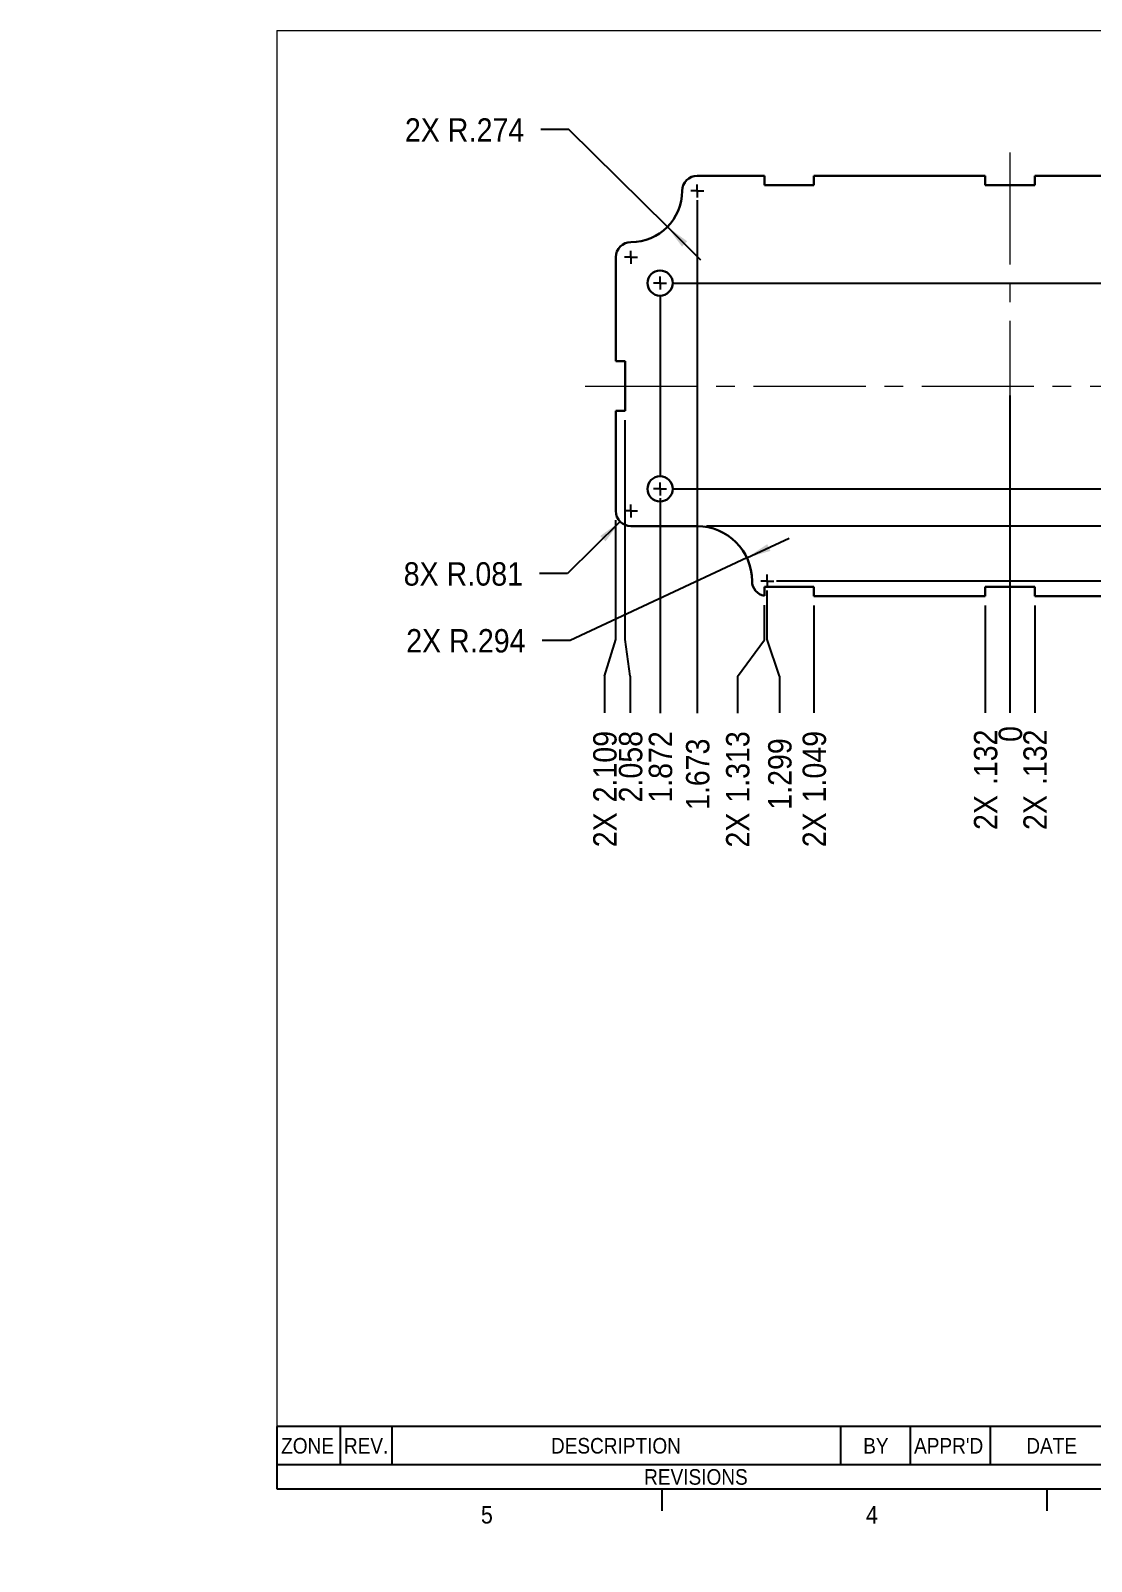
# Model space of a CAD drawing. Header units: inches. Extents: x -1 to 10.8, y 0 to 8.2.
# Drawn here: x -0.99 to 4.69, y 0 to 8.19 of the extents above; entities that cross this region are included whole.
import ezdxf

# ---------------------------------------------------------------- set-up
doc = ezdxf.new("R2010")
doc.units = ezdxf.units.IN
doc.header["$MEASUREMENT"] = 0
doc.linetypes.add('SLD-Center', pattern=[0.75, 0.6, -0.05, 0.05, -0.05])
doc.linetypes.add('SLD-Solid', pattern=[0])
doc.layers.add('FORMAT', color=7, linetype='SLD-Solid')
doc.layers.add('SLD-0', color=7, linetype='SLD-Solid')
doc.styles.add('SLDTEXTSTYLE1', font='GOTHIC.TTF', dxfattribs={"width": 0.913})
doc.dimstyles.new('SLDDIMSTYLE1', dxfattribs={"dimtxt": 0.125, "dimasz": 0.13, "dimexe": 0, "dimexo": 0.0625, "dimgap": 0.03125, "dimtad": 0, "dimtih": 1, "dimtoh": 1, "dimdec": 0, "dimrnd": 1e-09, "dimzin": 12, "dimdsep": 46, "dimtxsty": 'SLDTEXTSTYLE1', "dimblk1": 'NONE', "dimblk2": 'NONE', "dimsah": 1, "dimcen": 0.09, "dimadec": 0, "dimazin": 3, "dimtfac": 1, "dimtdec": 0, "dimtofl": 0, "dimtmove": 0, "dimatfit": 3, "dimldrblk": 'NONE', "dimfxl": 1, "dimfrac": 2, "dimtolj": 1, "dimtzin": 12, "dimarcsym": 0})
doc.dimstyles.new('SLDDIMSTYLE2', dxfattribs={"dimtxt": 0.125, "dimasz": 0.13, "dimexe": 0, "dimexo": 0.0625, "dimgap": 0.03125, "dimtad": 0, "dimtih": 1, "dimtoh": 1, "dimdec": 3, "dimrnd": 1e-09, "dimzin": 12, "dimdsep": 46, "dimtxsty": 'SLDTEXTSTYLE1', "dimblk1": 'NONE', "dimblk2": 'NONE', "dimsah": 1, "dimcen": 0.09, "dimadec": 0, "dimazin": 3, "dimtfac": 1, "dimtdec": 3, "dimtofl": 0, "dimtmove": 0, "dimatfit": 3, "dimldrblk": 'NONE', "dimfxl": 1, "dimfrac": 2, "dimtolj": 1, "dimtzin": 12, "dimarcsym": 0})
doc.dimstyles.new('SLDDIMSTYLE3', dxfattribs={"dimtxt": 0.125, "dimasz": 0.13, "dimexe": 0, "dimexo": 0.0625, "dimgap": 0.03125, "dimtad": 0, "dimtih": 1, "dimtoh": 1, "dimdec": 3, "dimrnd": 1e-09, "dimzin": 4, "dimdsep": 46, "dimtxsty": 'SLDTEXTSTYLE1', "dimblk1": 'NONE', "dimblk2": 'NONE', "dimsah": 1, "dimcen": 0.09, "dimadec": 0, "dimazin": 1, "dimtfac": 1, "dimtdec": 3, "dimtofl": 0, "dimtmove": 0, "dimatfit": 3, "dimldrblk": 'NONE', "dimfxl": 1, "dimfrac": 2, "dimtolj": 1, "dimtzin": 12, "dimarcsym": 0})
doc.dimstyles.new('SLDDIMSTYLE4', dxfattribs={"dimtxt": 0.125, "dimasz": 0.13, "dimexe": 0, "dimexo": 0.0625, "dimgap": 0.03125, "dimtad": 0, "dimtih": 1, "dimtoh": 1, "dimdec": 3, "dimrnd": 1e-09, "dimzin": 12, "dimdsep": 46, "dimtxsty": 'SLDTEXTSTYLE1', "dimsah": 1, "dimcen": 0, "dimadec": 0, "dimazin": 3, "dimtfac": 1, "dimtdec": 3, "dimtofl": 0, "dimtmove": 1, "dimatfit": 3, "dimfxl": 1, "dimfrac": 2, "dimtolj": 1, "dimtzin": 12, "dimarcsym": 0})
doc.dimstyles.new('SLDDIMSTYLE5', dxfattribs={"dimtxt": 0.125, "dimasz": 0.13, "dimexe": 0, "dimexo": 0.0625, "dimgap": 0.03125, "dimtad": 0, "dimtih": 1, "dimtoh": 1, "dimdec": 3, "dimrnd": 1e-09, "dimzin": 12, "dimdsep": 46, "dimtxsty": 'SLDTEXTSTYLE1', "dimsah": 1, "dimcen": 0, "dimadec": 0, "dimazin": 3, "dimtfac": 1, "dimtdec": 3, "dimtofl": 0, "dimtmove": 0, "dimatfit": 3, "dimfxl": 1, "dimfrac": 2, "dimtolj": 1, "dimtzin": 12, "dimarcsym": 0})

# ---------------------------------------------------------------- blocks, each defined once
blk = doc.blocks.new('SW_TABLEANNOTATION_0')
at = {"layer": 'SLD-0', "color": 0}
for p, q in [((0, 0), (0, -0.3333)), ((4.4751, 0), (0, 0)), ((0.3379, 0), (0.3379, -0.2036)), ((0.6155, 0), (0.6155, -0.2036)), ((3.0153, 0), (3.0153, -0.2036)), ((3.3881, 0), (3.3881, -0.2036)), ((3.8157, 0), (3.8157, -0.2036)), ((4.4751, -0.3333), (4.4751, 0)), ((0, -0.2036), (4.4751, -0.2036)), ((0, -0.3333), (4.4751, -0.3333))]:
    blk.add_line(p, q, dxfattribs=at)
at = {"layer": 'SLD-0', "color": 0, "attachment_point": 1, "style": 'SLDTEXTSTYLE1'}
for s, insert, char_height in [('ZONE', (0.0231, -0.0613), 0.08333), ('REV.', (0.3588, -0.0613), 0.08333), ('DESCRIPTION', (1.4665, -0.0613), 0.083333), ('BY', (3.137, -0.0613), 0.08333), ("APPR'D", (3.409, -0.0613), 0.08333), ('DATE', (4.0094, -0.0613), 0.08333), ('REVISIONS', (1.965, -0.228), 0.08333)]:
    blk.add_mtext(s, dxfattribs=dict(at, insert=insert, char_height=char_height))
blk = doc.blocks.new('*D12')
at = {"layer": 'SLD-0'}
blk.add_line((6.5091, 6.2911), (6.8646, 6.2911), dxfattribs=at)
at = {"layer": 'SLD-0', "insert": (6.9271, 6.3516), "char_height": 0.125, "attachment_point": 1, "style": 'SLDTEXTSTYLE1'}
blk.add_mtext('0', dxfattribs=at)
blk = doc.blocks.new('_NONE')
blk = doc.blocks.new('*D13')
at = {"layer": 'SLD-0'}
for p, q in [((6.4747, 6.8417), (6.174, 6.8417)), ((6.6715, 6.8256), (6.4747, 6.8417)), ((6.6715, 6.8256), (6.8684, 6.8256))]:
    blk.add_line(p, q, dxfattribs=at)
at = {"layer": 'SLD-0', "insert": (6.9309, 6.8861), "char_height": 0.125, "attachment_point": 1, "style": 'SLDTEXTSTYLE1'}
blk.add_mtext('.551', dxfattribs=at)
blk = doc.blocks.new('*D14')
at = {"layer": 'SLD-0'}
for p, q in [((6.4747, 5.7406), (6.174, 5.7406)), ((6.6715, 5.7821), (6.4747, 5.7406)), ((6.6715, 5.7821), (6.8684, 5.7821))]:
    blk.add_line(p, q, dxfattribs=at)
at = {"layer": 'SLD-0', "insert": (6.9309, 5.8426), "char_height": 0.125, "attachment_point": 1, "style": 'SLDTEXTSTYLE1'}
blk.add_mtext('.551', dxfattribs=at)
blk = doc.blocks.new('*D15')
at = {"layer": 'SLD-0'}
for p, q in [((6.6677, 7.6685), (6.4709, 7.4158)), ((6.6677, 7.6685), (6.8646, 7.6685)), ((6.4709, 7.4158), (5.3509, 7.4158))]:
    blk.add_line(p, q, dxfattribs=at)
at = {"layer": 'SLD-0', "char_height": 0.125, "attachment_point": 1, "style": 'SLDTEXTSTYLE1'}
for s, insert in [('3X ', (6.9271, 7.729)), ('1.125', (7.1672, 7.729))]:
    blk.add_mtext(s, dxfattribs=dict(at, insert=insert))
blk = doc.blocks.new('*D16')
at = {"layer": 'SLD-0'}
for p, q in [((6.6677, 7.506), (6.4709, 7.3648)), ((6.6677, 7.506), (6.8646, 7.506)), ((6.4709, 7.3648), (5.6156, 7.3648))]:
    blk.add_line(p, q, dxfattribs=at)
at = {"layer": 'SLD-0', "char_height": 0.125, "attachment_point": 1, "style": 'SLDTEXTSTYLE1'}
for s, insert in [('3X ', (6.9271, 7.5665)), ('1.074', (7.1672, 7.5665))]:
    blk.add_mtext(s, dxfattribs=dict(at, insert=insert))
blk = doc.blocks.new('*D17')
at = {"layer": 'SLD-0'}
for p, q in [((6.4709, 7.0408), (6.3298, 7.0408)), ((6.6677, 6.9851), (6.4709, 7.0408)), ((6.6677, 6.9851), (6.8646, 6.9851))]:
    blk.add_line(p, q, dxfattribs=at)
at = {"layer": 'SLD-0', "insert": (6.9271, 7.0455), "char_height": 0.125, "attachment_point": 1, "style": 'SLDTEXTSTYLE1'}
blk.add_mtext('.750', dxfattribs=at)
blk = doc.blocks.new('*D18')
at = {"layer": 'SLD-0'}
for p, q in [((6.6677, 6.5197), (6.4709, 6.4235)), ((6.6677, 6.5197), (6.8646, 6.5197)), ((6.4709, 6.4235), (6.4111, 6.4235))]:
    blk.add_line(p, q, dxfattribs=at)
at = {"layer": 'SLD-0', "char_height": 0.125, "attachment_point": 1, "style": 'SLDTEXTSTYLE1'}
for s, insert in [('2X ', (6.9271, 6.5801)), ('.132', (7.1672, 6.5801))]:
    blk.add_mtext(s, dxfattribs=dict(at, insert=insert))
blk = doc.blocks.new('*D19')
at = {"layer": 'SLD-0'}
for p, q in [((6.4709, 6.1588), (6.4111, 6.1588)), ((6.6677, 6.0171), (6.4709, 6.1588)), ((6.6677, 6.0171), (6.8646, 6.0171))]:
    blk.add_line(p, q, dxfattribs=at)
at = {"layer": 'SLD-0', "char_height": 0.125, "attachment_point": 1, "style": 'SLDTEXTSTYLE1'}
for s, insert in [('2X ', (6.9271, 6.0775)), ('.132', (7.1672, 6.0775))]:
    blk.add_mtext(s, dxfattribs=dict(at, insert=insert))
blk = doc.blocks.new('*D20')
at = {"layer": 'SLD-0'}
for p, q in [((6.4709, 5.1665), (5.9748, 5.1665)), ((6.6677, 4.9227), (6.4709, 5.1665)), ((6.6677, 4.9227), (6.8646, 4.9227))]:
    blk.add_line(p, q, dxfattribs=at)
at = {"layer": 'SLD-0', "char_height": 0.125, "attachment_point": 1, "style": 'SLDTEXTSTYLE1'}
for s, insert in [('3X ', (6.9271, 4.9832)), ('1.125', (7.1672, 4.9832))]:
    blk.add_mtext(s, dxfattribs=dict(at, insert=insert))
blk = doc.blocks.new('*D21')
at = {"layer": 'SLD-0'}
for p, q in [((6.6677, 5.6226), (6.4709, 5.5415)), ((6.6677, 5.6226), (6.8646, 5.6226)), ((6.4709, 5.5415), (2.6287, 5.5415))]:
    blk.add_line(p, q, dxfattribs=at)
at = {"layer": 'SLD-0', "insert": (6.9271, 5.6831), "char_height": 0.125, "attachment_point": 1, "style": 'SLDTEXTSTYLE1'}
blk.add_mtext('.750', dxfattribs=at)
blk = doc.blocks.new('*D22')
at = {"layer": 'SLD-0'}
for p, q in [((6.4709, 5.2175), (5.6156, 5.2175)), ((6.6677, 5.0984), (6.4709, 5.2175)), ((6.6677, 5.0984), (6.8646, 5.0984))]:
    blk.add_line(p, q, dxfattribs=at)
at = {"layer": 'SLD-0', "char_height": 0.125, "attachment_point": 1, "style": 'SLDTEXTSTYLE1'}
for s, insert in [('3X ', (6.9271, 5.1588)), ('1.074', (7.1672, 5.1588))]:
    blk.add_mtext(s, dxfattribs=dict(at, insert=insert))
blk = doc.blocks.new('*D23')
at = {"layer": 'SLD-0'}
for p, q in [((6.4754, 7.3345), (5.6008, 7.3345)), ((6.6723, 7.3182), (6.4754, 7.3345)), ((6.6723, 7.3182), (6.8691, 7.3182))]:
    blk.add_line(p, q, dxfattribs=at)
at = {"layer": 'SLD-0', "insert": (6.9316, 7.3787), "char_height": 0.125, "attachment_point": 1, "style": 'SLDTEXTSTYLE1'}
blk.add_mtext('1.043', dxfattribs=at)
blk = doc.blocks.new('*D24')
at = {"layer": 'SLD-0'}
for p, q in [((6.5121, 5.2478), (3.0037, 5.2478)), ((6.709, 5.2955), (6.5121, 5.2478)), ((6.709, 5.2955), (6.86, 5.2955))]:
    blk.add_line(p, q, dxfattribs=at)
at = {"layer": 'SLD-0', "insert": (6.9225, 5.3559), "char_height": 0.125, "attachment_point": 1, "style": 'SLDTEXTSTYLE1'}
blk.add_mtext('1.043', dxfattribs=at)
blk = doc.blocks.new('*D25')
at = {"layer": 'SLD-0'}
blk.add_line((4.2522, 6.2411), (4.2522, 4.542), dxfattribs=at)
at = {"layer": 'SLD-0', "insert": (4.1918, 4.3873), "char_height": 0.125, "attachment_point": 1, "rotation": 90, "style": 'SLDTEXTSTYLE1'}
blk.add_mtext('0', dxfattribs=at)
blk = doc.blocks.new('*D26')
at = {"layer": 'SLD-0'}
for p, q in [((6.124, 4.9387), (6.124, 5.6906)), ((6.1632, 4.7418), (6.124, 4.9387)), ((6.1632, 4.7418), (6.1632, 4.545))]:
    blk.add_line(p, q, dxfattribs=at)
at = {"layer": 'SLD-0', "insert": (6.1028, 4.0669), "char_height": 0.125, "attachment_point": 1, "rotation": 90, "style": 'SLDTEXTSTYLE1'}
blk.add_mtext('1.872', dxfattribs=at)
blk = doc.blocks.new('*D27')
at = {"layer": 'SLD-0'}
blk.add_line((2.3804, 5.6906), (2.3804, 4.5405), dxfattribs=at)
at = {"layer": 'SLD-0', "insert": (2.32, 4.0624), "char_height": 0.125, "attachment_point": 1, "rotation": 90, "style": 'SLDTEXTSTYLE1'}
blk.add_mtext('1.872', dxfattribs=at)
blk = doc.blocks.new('*D28')
at = {"layer": 'SLD-0'}
for p, q in [((6.3611, 4.9357), (6.3611, 5.5528)), ((6.5082, 4.7389), (6.3611, 4.9357)), ((6.5082, 4.7389), (6.5082, 4.542))]:
    blk.add_line(p, q, dxfattribs=at)
at = {"layer": 'SLD-0', "char_height": 0.125, "attachment_point": 1, "rotation": 90, "style": 'SLDTEXTSTYLE1'}
for s, insert in [('2.109', (6.4477, 4.064)), ('2X ', (6.4477, 3.8239))]:
    blk.add_mtext(s, dxfattribs=dict(at, insert=insert))
blk = doc.blocks.new('*D29')
at = {"layer": 'SLD-0'}
for p, q in [((5.5656, 4.9357), (5.5656, 5.1165)), ((5.6693, 4.7389), (5.5656, 4.9357)), ((5.6693, 4.7389), (5.6693, 4.542))]:
    blk.add_line(p, q, dxfattribs=at)
at = {"layer": 'SLD-0', "char_height": 0.125, "attachment_point": 1, "rotation": 90, "style": 'SLDTEXTSTYLE1'}
for s, insert in [('1.313', (5.6088, 4.064)), ('2X ', (5.6088, 3.8239))]:
    blk.add_mtext(s, dxfattribs=dict(at, insert=insert))
blk = doc.blocks.new('*D30')
at = {"layer": 'SLD-0'}
blk.add_line((5.3009, 5.1165), (5.3009, 4.542), dxfattribs=at)
at = {"layer": 'SLD-0', "char_height": 0.125, "attachment_point": 1, "rotation": 90, "style": 'SLDTEXTSTYLE1'}
for s, insert in [('1.049', (5.2404, 4.064)), ('2X ', (5.2404, 3.8239))]:
    blk.add_mtext(s, dxfattribs=dict(at, insert=insert))
blk = doc.blocks.new('*D31')
at = {"layer": 'SLD-0'}
blk.add_line((4.3846, 5.1165), (4.3846, 4.542), dxfattribs=at)
at = {"layer": 'SLD-0', "char_height": 0.125, "attachment_point": 1, "rotation": 90, "style": 'SLDTEXTSTYLE1'}
for s, insert in [('.132', (4.3241, 4.1563)), ('2X ', (4.3241, 3.9163))]:
    blk.add_mtext(s, dxfattribs=dict(at, insert=insert))
blk = doc.blocks.new('*D32')
at = {"layer": 'SLD-0'}
blk.add_line((4.1199, 5.1165), (4.1199, 4.542), dxfattribs=at)
at = {"layer": 'SLD-0', "char_height": 0.125, "attachment_point": 1, "rotation": 90, "style": 'SLDTEXTSTYLE1'}
for s, insert in [('.132', (4.0594, 4.1563)), ('2X ', (4.0594, 3.9163))]:
    blk.add_mtext(s, dxfattribs=dict(at, insert=insert))
blk = doc.blocks.new('*D33')
at = {"layer": 'SLD-0'}
blk.add_line((3.2036, 5.1165), (3.2036, 4.542), dxfattribs=at)
at = {"layer": 'SLD-0', "char_height": 0.125, "attachment_point": 1, "rotation": 90, "style": 'SLDTEXTSTYLE1'}
for s, insert in [('1.049', (3.1431, 4.064)), ('2X ', (3.1431, 3.8239))]:
    blk.add_mtext(s, dxfattribs=dict(at, insert=insert))
blk = doc.blocks.new('*D34')
at = {"layer": 'SLD-0'}
for p, q in [((2.9389, 4.9342), (2.9389, 5.1179)), ((2.7937, 4.7373), (2.9389, 4.9342)), ((2.7937, 4.7373), (2.7937, 4.5405))]:
    blk.add_line(p, q, dxfattribs=at)
at = {"layer": 'SLD-0', "char_height": 0.125, "attachment_point": 1, "rotation": 90, "style": 'SLDTEXTSTYLE1'}
for s, insert in [('1.313', (2.7333, 4.0624)), ('2X ', (2.7333, 3.8224))]:
    blk.add_mtext(s, dxfattribs=dict(at, insert=insert))
blk = doc.blocks.new('*D35')
at = {"layer": 'SLD-0'}
for p, q in [((2.1434, 4.9357), (2.1434, 5.5728)), ((2.083, 4.7389), (2.1434, 4.9357)), ((2.083, 4.7389), (2.083, 4.542))]:
    blk.add_line(p, q, dxfattribs=at)
at = {"layer": 'SLD-0', "char_height": 0.125, "attachment_point": 1, "rotation": 90, "style": 'SLDTEXTSTYLE1'}
for s, insert in [('2.109', (2.0226, 4.064)), ('2X ', (2.0226, 3.8239))]:
    blk.add_mtext(s, dxfattribs=dict(at, insert=insert))
blk = doc.blocks.new('*D36')
at = {"layer": 'SLD-0'}
for p, q in [((6.3101, 4.9357), (6.3101, 6.1088)), ((6.3334, 4.7389), (6.3101, 4.9357)), ((6.3334, 4.7389), (6.3334, 4.542))]:
    blk.add_line(p, q, dxfattribs=at)
at = {"layer": 'SLD-0', "insert": (6.2729, 4.064), "char_height": 0.125, "attachment_point": 1, "rotation": 90, "style": 'SLDTEXTSTYLE1'}
blk.add_mtext('2.058', dxfattribs=at)
blk = doc.blocks.new('*D37')
at = {"layer": 'SLD-0'}
for p, q in [((2.1944, 4.9357), (2.1944, 6.1088)), ((2.2207, 4.7389), (2.1944, 4.9357)), ((2.2207, 4.7389), (2.2207, 4.542))]:
    blk.add_line(p, q, dxfattribs=at)
at = {"layer": 'SLD-0', "insert": (2.1603, 4.064), "char_height": 0.125, "attachment_point": 1, "rotation": 90, "style": 'SLDTEXTSTYLE1'}
blk.add_mtext('2.058', dxfattribs=at)
blk = doc.blocks.new('*D38')
at = {"layer": 'SLD-0'}
blk.add_line((5.9248, 5.1978), (5.9248, 4.545), dxfattribs=at)
at = {"layer": 'SLD-0', "insert": (5.8643, 4.0278, -0.0273), "char_height": 0.125, "attachment_point": 1, "rotation": 90, "style": 'SLDTEXTSTYLE1'}
blk.add_mtext('1.673', dxfattribs=at)
blk = doc.blocks.new('*D39')
at = {"layer": 'SLD-0'}
blk.add_line((2.5797, 7.2845), (2.5797, 4.5405), dxfattribs=at)
at = {"layer": 'SLD-0', "insert": (2.5192, 4.0233, -0.0273), "char_height": 0.125, "attachment_point": 1, "rotation": 90, "style": 'SLDTEXTSTYLE1'}
blk.add_mtext('1.673', dxfattribs=at)
blk = doc.blocks.new('*D40')
at = {"layer": 'SLD-0'}
for p, q in [((2.9537, 4.9357), (2.9537, 5.1978)), ((3.0191, 4.7389), (2.9537, 4.9357)), ((3.0191, 4.7389), (3.0191, 4.542))]:
    blk.add_line(p, q, dxfattribs=at)
at = {"layer": 'SLD-0', "insert": (2.9586, 4.0248, -0.0273), "char_height": 0.125, "attachment_point": 1, "rotation": 90, "style": 'SLDTEXTSTYLE1'}
blk.add_mtext('1.299', dxfattribs=at)
blk = doc.blocks.new('*D41')
at = {"layer": 'SLD-0'}
for p, q in [((5.5508, 5.4025), (5.5508, 7.2845)), ((5.455, 5.2056), (5.5508, 5.4025)), ((5.455, 5.2056), (5.455, 4.542))]:
    blk.add_line(p, q, dxfattribs=at)
at = {"layer": 'SLD-0', "insert": (5.3945, 4.0248, -0.0273), "char_height": 0.125, "attachment_point": 1, "rotation": 90, "style": 'SLDTEXTSTYLE1'}
blk.add_mtext('1.299', dxfattribs=at)
blk = doc.blocks.new('*D42')
at = {"layer": 'SLD-0'}
for p, q in [((2.8447, 5.3722), (3.0712, 5.478)), ((2.8447, 5.3722), (1.8992, 4.9304)), ((1.8992, 4.9304), (1.7492, 4.9304))]:
    blk.add_line(p, q, dxfattribs=at)
blk.add_solid([(2.8447, 5.3722), (2.971, 5.4091), (2.9541, 5.4453)], dxfattribs=at)
at = {"layer": 'SLD-0', "char_height": 0.125, "attachment_point": 1, "style": 'SLDTEXTSTYLE1'}
for s, insert in [('2X R', (1.0223, 4.9908)), ('.294', (1.3635, 4.9908))]:
    blk.add_mtext(s, dxfattribs=dict(at, insert=insert))
blk = doc.blocks.new('*D43')
at = {"layer": 'SLD-0'}
for p, q in [((1.8924, 7.6627), (1.7424, 7.6627)), ((2.4194, 7.1421), (1.8924, 7.6627)), ((2.4194, 7.1421), (2.5972, 6.9664))]:
    blk.add_line(p, q, dxfattribs=at)
blk.add_solid([(2.4194, 7.1421), (2.4978, 7.0365), (2.5259, 7.065)], dxfattribs=at)
at = {"layer": 'SLD-0', "char_height": 0.125, "attachment_point": 1, "style": 'SLDTEXTSTYLE1'}
for s, insert in [('2X R', (1.0155, 7.7231)), ('.274', (1.3567, 7.7231))]:
    blk.add_mtext(s, dxfattribs=dict(at, insert=insert))
blk = doc.blocks.new('*D44')
at = {"layer": 'SLD-0'}
for p, q in [((2.1668, 5.5657), (1.8858, 5.288)), ((1.8858, 5.288), (1.7358, 5.288))]:
    blk.add_line(p, q, dxfattribs=at)
blk.add_solid([(2.1668, 5.5657), (2.0603, 5.4885), (2.0884, 5.4601)], dxfattribs=at)
at = {"layer": 'SLD-0', "char_height": 0.125, "attachment_point": 1, "style": 'SLDTEXTSTYLE1'}
for s, insert in [('8X R', (1.0089, 5.3484)), ('.081', (1.3501, 5.3484))]:
    blk.add_mtext(s, dxfattribs=dict(at, insert=insert))
blk = doc.blocks.new('SW_CENTERMARKSYMBOL_0')
at = {"layer": 'SLD-0', "color": 0}
for p, q in [((0, 0), (-0.035, 0)), ((0, 0), (0, 0.035)), ((0, 0), (0.035, 0)), ((0, 0), (0, -0.035)), ((0.07, 0), (3.6736, 0)), ((3.7436, 0), (3.7436, 0.035)), ((0, -0.07), (0, -1.0311)), ((3.7436, 0), (3.7086, 0)), ((3.7436, 0), (3.7786, 0)), ((3.7436, 0), (3.7436, -0.035)), ((3.7436, -0.07), (3.7436, -1.0311)), ((0, -1.1011), (-0.035, -1.1011)), ((0, -1.1011), (0, -1.0661)), ((0, -1.1011), (0.035, -1.1011)), ((0, -1.1011), (0, -1.1361)), ((0.07, -1.1011), (3.6736, -1.1011)), ((3.7436, -1.1011), (3.7086, -1.1011)), ((3.7436, -1.1011), (3.7436, -1.0661)), ((3.7436, -1.1011), (3.7786, -1.1011)), ((3.7436, -1.1011), (3.7436, -1.1361))]:
    blk.add_line(p, q, dxfattribs=at)
blk = doc.blocks.new('SW_CENTERMARKSYMBOL_1')
at = {"layer": 'SLD-0', "color": 0}
for q in [(-0.035, 0), (0, 0.035), (0, -0.035), (0.035, 0)]:
    blk.add_line((0, 0), q, dxfattribs=at)
blk = doc.blocks.new('SW_CENTERMARKSYMBOL_3')
at = {"layer": 'SLD-0', "color": 0}
for q in [(-0.035, 0), (0, 0.035), (0, -0.035), (0.035, 0)]:
    blk.add_line((0, 0), q, dxfattribs=at)
blk = doc.blocks.new('SW_CENTERMARKSYMBOL_5')
at = {"layer": 'SLD-0', "color": 0}
for q in [(-0.035, 0), (0, 0.035), (0, -0.035), (0.035, 0)]:
    blk.add_line((0, 0), q, dxfattribs=at)
blk = doc.blocks.new('SW_CENTERMARKSYMBOL_6')
at = {"layer": 'SLD-0', "color": 0}
for q in [(-0.035, 0), (0, 0.035), (0, -0.035), (0.035, 0)]:
    blk.add_line((0, 0), q, dxfattribs=at)

msp = doc.modelspace()

# ---------------------------------------------------------------- linework, layer by layer
at = {"color": 7, "linetype": 'SLD-Solid', "lineweight": 30}
for p, q in [((2.9389, 7.4158), (2.5797, 7.4158)), ((2.9389, 7.3648), (2.9389, 7.4158)), ((3.2036, 7.4158), (3.2036, 7.3648)), ((4.1199, 7.4158), (3.2036, 7.4158)), ((4.1199, 7.3648), (4.1199, 7.4158)), ((4.3846, 7.4158), (4.3846, 7.3648)), ((5.3009, 7.4158), (4.3846, 7.4158)), ((3.2036, 7.3648), (2.9389, 7.3648)), ((4.3846, 7.3648), (4.1199, 7.3648)), ((2.1434, 6.9795), (2.1434, 6.4235)), ((2.1434, 6.4235), (2.1944, 6.4235)), ((2.1944, 6.4235), (2.1944, 6.1588)), ((2.1434, 6.1588), (2.1434, 5.6228)), ((2.1944, 6.1588), (2.1434, 6.1588)), ((2.2247, 5.5415), (2.5787, 5.5415)), ((2.9389, 5.2175), (3.2036, 5.2175)), ((2.9389, 5.1679), (2.9389, 5.2175)), ((3.2036, 5.2175), (3.2036, 5.1665)), ((3.2036, 5.1665), (4.1199, 5.1665)), ((4.1199, 5.2175), (4.3846, 5.2175)), ((4.1199, 5.1665), (4.1199, 5.2175)), ((4.3846, 5.2175), (4.3846, 5.1665)), ((4.3846, 5.1665), (5.3009, 5.1665))]:
    msp.add_line(p, q, dxfattribs=at)
for centre in [(2.3804, 6.8417), (2.3804, 5.7406)]:
    msp.add_circle(centre, 0.0675, dxfattribs=at)
for centre, radius, start, end in [((2.5797, 7.3345), 0.0813, 90, 180), ((2.2247, 7.3345), 0.2737, 270, 0), ((2.2247, 6.9795), 0.0813, 90, 180), ((2.2247, 5.6228), 0.0813, 180, 270), ((2.5787, 5.2478), 0.2937, 0, 90), ((2.9537, 5.2478), 0.0813, 180, 259.51418)]:
    msp.add_arc(centre, radius, start, end, dxfattribs=at)
at = {"layer": 'SLD-0', "color": 7, "lineweight": 15}
for p, q in [((0.3299, 8.1921), (10.6299, 8.1921)), ((0.3299, 8.1921), (0.3299, 0.3921)), ((10.6299, 0.3921), (0.3299, 0.3921))]:
    msp.add_line(p, q, dxfattribs=at)
at = {"layer": 'SLD-0', "linetype": 'SLD-Center', "lineweight": 0}
for p, q in [((4.2522, 7.5404), (4.2522, 5.0172)), ((1.9804, 6.2911), (6.5075, 6.2911))]:
    msp.add_line(p, q, dxfattribs=at)
at = {"layer": 'SLD-0', "color": 7}
for p, q in [((2.3899, 0.3921), (2.3899, 0.2752)), ((4.4499, 0.3921), (4.4499, 0.2752))]:
    msp.add_line(p, q, dxfattribs=at)

# ---------------------------------------------------------------- block references
at = {"layer": 'SLD-0'}
for name, p in [('SW_CENTERMARKSYMBOL_3', (2.5797, 7.3345)), ('SW_CENTERMARKSYMBOL_6', (2.2247, 6.9795)), ('SW_CENTERMARKSYMBOL_0', (2.3804, 6.8417)), ('SW_CENTERMARKSYMBOL_5', (2.2247, 5.6228)), ('SW_CENTERMARKSYMBOL_1', (2.9537, 5.2478)), ('SW_TABLEANNOTATION_0', (0.3302, 0.7253))]:
    msp.add_blockref(name, p, dxfattribs=at)

# ---------------------------------------------------------------- texts
at = {"layer": 'FORMAT', "char_height": 0.0938, "attachment_point": 1, "style": 'SLDTEXTSTYLE1'}
for s, insert in [('5', (1.422, 0.3003)), ('4', (3.482, 0.3003))]:
    msp.add_mtext(s, dxfattribs=dict(at, insert=insert))

# ---------------------------------------------------------------- dimensions: what is measured, and where the dimension line sits
at = {"layer": 'SLD-0'}
for feature_location, offset, dtype, text, picture, middle in [((5.3009, 7.4158, -0.0273), (1.5637, 0.2528), 0, '3X <>', '*D15', (-0.987, 0.0039)), ((5.5656, 7.3648, -0.0273), (1.299, 0.1412), 0, '3X <>', '*D16', (-0.8245, 0.0039)), ((6.3611, 6.4235, -0.0273), (0.5035, 0.0962), 0, '2X <>', '*D18', (0.1156, 0.0039)), ((6.3611, 6.1588, -0.0273), (0.5035, -0.1417), 0, '2X <>', '*D19', (0.6182, 0.0039)), ((6.3611, 5.6028, -0.0273), (0.1471, -1.0608), 1, '2X <>', '*D28', (1.3588, 0.0039)), ((5.5656, 5.1665, -0.0273), (0.1037, -0.6245), 1, '2X <>', '*D29', (1.3588, 0.0039)), ((5.3009, 5.1665, -0.0273), (0, -0.6245), 1, '2X <>', '*D30', (1.3588, 0.0039)), ((3.2036, 5.1665, -0.0273), (0, -0.6245), 1, '2X <>', '*D33', (1.3588, 0.0039)), ((2.1434, 5.6228, -0.0273), (-0.0603, -1.0808), 1, '2X <>', '*D35', (1.3588, 0.0039)), ((2.9389, 5.1679, -0.0273), (-0.1451, -0.6274), 1, '2X <>', '*D34', (1.3603, 0.0039)), ((4.3846, 5.1665, -0.0273), (0, -0.6245), 1, '2X <>', '*D31', (1.405, 0.0039)), ((4.1199, 5.1665, -0.0273), (0, -0.6245), 1, '2X <>', '*D32', (1.405, 0.0039)), ((5.5656, 5.2175, -0.0273), (1.299, -0.1191), 0, '3X <>', '*D22', (1.5831, 0.0039)), ((5.9248, 5.1665, -0.0273), (0.9398, -0.2438), 0, '3X <>', '*D20', (1.7587, 0.0039))]:
    dim = msp.add_ordinate_dim(feature_location=feature_location, offset=offset, dtype=dtype, origin=(4.2522, 6.2911, -0.0273), text=text, dimstyle='SLDDIMSTYLE2', dxfattribs=at)
    dim.commit()
    dim.dimension.update_dxf_attribs({"geometry": picture, "text_midpoint": middle})
for center, mpoint, text, dimstyle, picture, middle in [((2.2247, 7.3345), (2.4194, 7.1421), '2X <>', 'SLDDIMSTYLE4', '*D43', (1.3477, 7.6627)), ((2.2247, 5.6228), (2.1668, 5.5657), '8X <>', 'SLDDIMSTYLE5', '*D44', (1.3411, 5.288)), ((2.5787, 5.2478), (2.8447, 5.3722), '2X <>', 'SLDDIMSTYLE4', '*D42', (1.3545, 4.9304))]:
    dim = msp.add_radius_dim(center=center, mpoint=mpoint, text=text, dimstyle=dimstyle, dxfattribs=at)
    dim.commit()
    dim.dimension.update_dxf_attribs({"geometry": picture, "text_midpoint": middle, "dimtype": 164})
for feature_location, offset, dtype, origin, dimstyle, picture, middle in [((5.5508, 7.3345, -0.0273), (1.3184, -0.0162), 0, (4.2522, 6.2911, -0.0273), 'SLDDIMSTYLE2', '*D23', (-0.7568, 0.0039)), ((5.5508, 7.3345, -0.0273), (-0.0958, -2.7924), 1, (4.2522, 6.2911, -0.0273), 'SLDDIMSTYLE2', '*D41', (1.4905, 0.0039)), ((2.57966, 7.33445, -0.02731), (0, -2.79396), 1, (4.25222, 6.29114, -0.02731), 'SLDDIMSTYLE2', '*D39', (1.49206, 0.00394)), ((6.2798, 7.0408, -0.0273), (0.5848, -0.0557), 0, (4.2522, 6.2911, -0.0273), 'SLDDIMSTYLE3', '*D17', (-0.4698, 0.0039)), ((6.124, 6.8417, -0.0273), (0.7444, -0.0161), 0, (4.2522, 6.2911, -0.0273), 'SLDDIMSTYLE2', '*D13', (-0.3104, 0.0039)), ((4.2522150608, 6.2911434978, -0.0273129921), (2.6123626616, 0), 0, (4.2522150608, 6.2911434978, -0.0273129921), 'SLDDIMSTYLE1', '*D12', (0.1086361111, 0.0039370079)), ((6.12399, 5.74062, -0.02731), (0.74436, 0.04148), 0, (4.25222, 6.29114, -0.02731), 'SLDDIMSTYLE2', '*D14', (0.73314, 0.00394)), ((2.5787, 5.5415, -0.0273), (4.2859, 0.0811), 0, (4.2522, 6.2911, -0.0273), 'SLDDIMSTYLE3', '*D21', (0.8926, 0.0039)), ((2.9537, 5.2478, -0.0273), (3.9064, 0.0476), 0, (4.2522, 6.2911, -0.0273), 'SLDDIMSTYLE2', '*D24', (1.2659, 0.0039)), ((6.124, 5.7406, -0.0273), (0.0392, -1.1956), 1, (4.2522, 6.2911, -0.0273), 'SLDDIMSTYLE2', '*D26', (1.4759, 0.0039)), ((6.3101, 6.1588, -0.0273), (0.0233, -1.6168), 1, (4.2522, 6.2911, -0.0273), 'SLDDIMSTYLE2', '*D36', (1.4788, 0.0039)), ((2.1944, 6.1588, -0.0273), (0.0264, -1.6168), 1, (4.2522, 6.2911, -0.0273), 'SLDDIMSTYLE2', '*D37', (1.4788, 0.0039)), ((2.3804, 5.7406, -0.0273), (0, -1.2001), 1, (4.2522, 6.2911, -0.0273), 'SLDDIMSTYLE2', '*D27', (1.4804, 0.0039)), ((5.9248, 5.2478, -0.0273), (0, -0.7028), 1, (4.2522, 6.2911, -0.0273), 'SLDDIMSTYLE2', '*D38', (1.4876, 0.0039)), ((2.95366, 5.24784, -0.02731), (0.06544, -0.70581), 1, (4.25222, 6.29114, -0.02731), 'SLDDIMSTYLE2', '*D40', (1.49053, 0.00394)), ((4.2522150608, 6.2911434978, -0.0273129921), (0, -1.7491211989), 1, (4.2522150608, 6.2911434978, -0.0273129921), 'SLDDIMSTYLE1', '*D25', (1.6404850878, 0.0039370079))]:
    dim = msp.add_ordinate_dim(feature_location=feature_location, offset=offset, dtype=dtype, origin=origin, dimstyle=dimstyle, dxfattribs=at)
    dim.commit()
    dim.dimension.update_dxf_attribs({"geometry": picture, "text_midpoint": middle})

doc.saveas('drawing.dxf')
